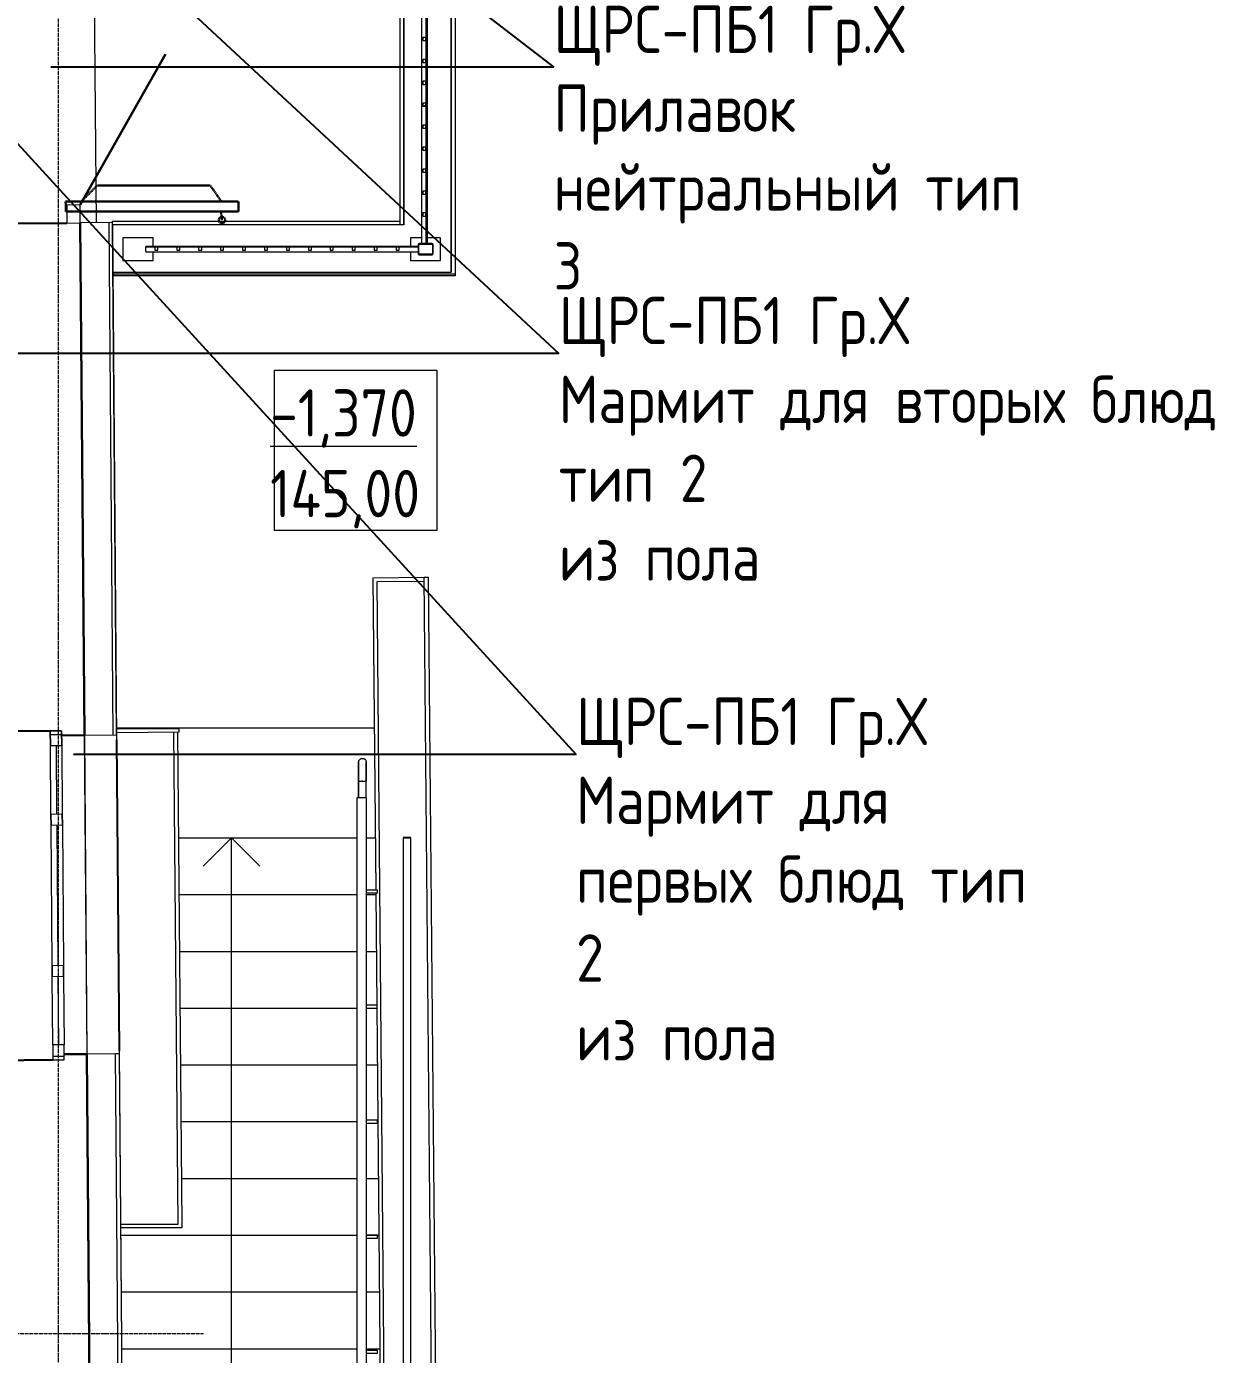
# Model space of a CAD drawing. Header units: millimetres. Extents: x -32 to 417638015, y -35 to 175284279.
# Drawn here: x 416319935 to 416326257, y 175251834 to 175258853 of the extents above; entities that cross this region are included whole.
import ezdxf
from ezdxf import colors
from ezdxf.entities.mleader import LeaderData, LeaderLine
from ezdxf.math import Vec2, Vec3

# ---------------------------------------------------------------- set-up
doc = ezdxf.new("R2010")
doc.units = ezdxf.units.MM
doc.linetypes.add('ADSK_Линия сетки', pattern=[25, 20, -2.5, 0, -2.5])
doc.linetypes.add('ADSK_Штриховая_ш3 п1_5', pattern=[4.5, 3, -1.5])
for name, color, linetype, lineweight in [('_ Окна', 7, 'Continuous', 9), ('Аннотация', 7, 'Continuous', 18), ('Двери', 7, 'Continuous', 9), ('Лестницы', 7, 'Continuous', 9), ('Ограждение', 7, 'Continuous', 9), ('Окна', 7, 'Continuous', 9), ('Оси', 253, 'Continuous', 9), ('Перекрытие', 7, 'Continuous', 18), ('Стены внутренние', 7, 'Continuous', 18), ('Стены наружные', 7, 'Continuous', 18), ('Стены несущие', 7, 'Continuous', 30), ('Стены отделка', 7, 'Continuous', 30), ('Стены штриховка', 7, 'Continuous', 9), ('Стрелки вверх', 7, 'Continuous', 18), ('ШТРИХОВКА', 252, 'Continuous', 15)]:
    doc.layers.add(name, color=color, linetype=linetype, lineweight=lineweight)
doc.layers.add('_ЭМ_Надписи', color=7, linetype='Continuous')
doc.layers.add('PDF _Линии', color=7, linetype='Continuous')
doc.layers.add('Линии', color=7, linetype='Continuous', lineweight=9, true_color=0x00a600)
doc.styles.add('GOST Common_2', font='GOST_Common.ttf', dxfattribs={"width": 0.9, "height": 249.9999999999997})
doc.styles.add('ЭОМ', font='isocpeur.ttf', dxfattribs={"width": 0.85, "height": 250})
pattern_1 = [(45, (557.2005734382547, 188.9018102923583), (-106.0660171779821, 106.0660171779821), [])]

# ---------------------------------------------------------------- blocks, each defined once
blk = doc.blocks.new('1 этаж')
at = {"layer": 'Ограждение'}
h = blk.add_hatch(dxfattribs=at)
h.set_pattern_fill('FP_23', color=8, style=0, pattern_type=2)
h.set_pattern_definition(pattern_1)
h.paths.add_polyline_path([(57832.20057343835, 26340.54419942657), (57848.20057343835, 26340.54419942657), (57848.20057343835, 26356.54419942657), (57832.20057343835, 26356.54419942657)])
h.paths.add_polyline_path([(57848.20057343835, 26456.54419942655), (57848.20057343835, 26472.54419942654), (57832.20057343835, 26472.54419942654), (57832.20057343835, 26456.54419942655)])
h.paths.add_polyline_path([(57848.20057343835, 26572.54419942652), (57848.20057343835, 26588.54419942652), (57832.20057343835, 26588.54419942652), (57832.20057343835, 26572.54419942652)])
h.paths.add_polyline_path([(57848.20057343835, 26688.54419942657), (57848.20057343835, 26704.54419942656), (57832.20057343835, 26704.54419942656), (57832.20057343835, 26688.54419942657)])
h.paths.add_polyline_path([(57832.20057343835, 26804.54419942653), (57848.20057343835, 26804.54419942653), (57848.20057343835, 26820.54419942653), (57832.20057343835, 26820.54419942653)])
h.paths.add_polyline_path([(57848.20057343835, 26920.54419942658), (57848.20057343835, 26936.54419942651), (57832.20057343835, 26936.54419942651), (57832.20057343835, 26920.54419942658)])
h.paths.add_polyline_path([(57845.71601959681, 27036.54419942655), (57848.20057343835, 27036.54419942655), (57848.16512183652, 27052.54419942655), (57832.20057343835, 27052.54419942655), (57832.20057343835, 27036.54419942655)])
h.paths.add_polyline_path([(57832.20057343835, 27152.54419942653), (57848.20057343835, 27152.54419942653), (57848.20057343835, 27168.54419942653), (57832.20057343835, 27168.54419942653), (57832.20057343835, 27156.69291799916)])
h.paths.add_polyline_path([(57848.20057343835, 27268.54419942657), (57848.20057343835, 27284.54419942656), (57832.20057343835, 27284.54419942656), (57832.20057343835, 27268.54419942657)])
h.paths.add_polyline_path([(57832.20057343835, 27384.54419942654), (57848.20057343835, 27384.54419942654), (57848.20057343835, 27400.54419942654), (57832.20057343835, 27400.54419942654)])
h.paths.add_polyline_path([(57832.20057343835, 27500.54419942652), (57848.20057343835, 27500.54419942652), (57848.20057343835, 27516.54419942651), (57832.20057343835, 27516.54419942651)])
h.paths.add_polyline_path([(57832.20057343835, 27616.54419942656), (57848.20057343835, 27616.54419942656), (57848.20057343835, 27632.54419942656), (57832.20057343835, 27632.54419942656)])
h.paths.add_polyline_path([(57848.20057343835, 27732.54419942654), (57848.20057343835, 27748.54419942653), (57832.20057343835, 27748.54419942653), (57832.20057343835, 27732.54419942654)])
h = blk.add_hatch(dxfattribs=at)
h.set_pattern_fill('FP_23', color=8, style=0, pattern_type=2)
h.set_pattern_definition(pattern_1)
h.paths.add_polyline_path([(57706.8147769084, 26160.4806457886), (57706.8147769084, 26176.48064578866), (57690.81477690837, 26176.48064578866), (57690.81477690837, 26160.4806457886)])
h.paths.add_polyline_path([(56546.81477690838, 26160.4806457886), (56546.81477690838, 26176.48064578866), (56530.81477690839, 26176.48064578866), (56530.81477690839, 26160.4806457886)])
h.paths.add_polyline_path([(56414.81477690837, 26160.4806457886), (56430.81477690837, 26160.4806457886), (56430.81477690837, 26176.48064578866), (56414.81477690837, 26176.48064578866)])
h.paths.add_polyline_path([(57574.81477690837, 26160.4806457886), (57590.8147769084, 26160.4806457886), (57590.8147769084, 26176.48064578866), (57574.81477690837, 26176.48064578866)])
h.paths.add_polyline_path([(56878.81477690837, 26160.4806457886), (56894.81477690837, 26160.4806457886), (56894.81477690837, 26176.48064578866), (56878.81477690837, 26176.48064578866)])
h.paths.add_polyline_path([(56762.81477690837, 26160.4806457886), (56778.81477690842, 26160.4806457886), (56778.81477690842, 26176.48064578866), (56762.81477690837, 26176.48064578866)])
h.paths.add_polyline_path([(57474.81477690838, 26160.4806457886), (57474.81477690838, 26176.48064578866), (57458.81477690838, 26176.48064578866), (57458.81477690838, 26160.4806457886)])
h.paths.add_polyline_path([(56646.81477690836, 26160.4806457886), (56662.81477690839, 26160.4806457886), (56662.81477690839, 26176.48064578866), (56646.81477690836, 26176.48064578866)])
h.paths.add_polyline_path([(57242.81477690836, 26160.4806457886), (57242.81477690836, 26176.48064578866), (57226.81477690837, 26176.48064578866), (57226.81477690837, 26160.4806457886)])
h.paths.add_polyline_path([(57110.81477690841, 26160.4806457886), (57126.81477690839, 26160.4806457886), (57126.81477690839, 26176.48064578866), (57110.81477690841, 26176.48064578866)])
h.paths.add_polyline_path([(57358.81477690837, 26160.4806457886), (57358.81477690837, 26176.48064578866), (57342.81477690837, 26176.48064578866), (57342.81477690837, 26160.4806457886)])
h.paths.add_polyline_path([(56994.81477690838, 26160.4806457886), (57010.81477690838, 26160.4806457886), (57010.81477690838, 26176.48064578866), (56994.81477690838, 26176.48064578866)])
at = {"layer": '_ Окна', "color": 8, "lineweight": 18}
for p, q in [((55862.45219133683, 23619.70729236089), (55922.45022909874, 23620.1925394332)), ((55863.09918743325, 23539.70990867835), (55862.45219133683, 23619.70729236089)), ((55922.45022909874, 23620.1925394332), (55923.09722519515, 23540.19515575067)), ((55923.09722519515, 23540.19515575067), (55863.09918743325, 23539.70990867835)), ((55866.01066986713, 23179.72168210693), (55926.00870762904, 23180.20692917924)), ((55866.49591693944, 23119.72364434503), (55866.01066986713, 23179.72168210693)), ((55926.00870762904, 23180.20692917924), (55926.49395470135, 23120.20889141734)), ((55926.49395470135, 23120.20889141734), (55866.49591693944, 23119.72364434503)), ((55872.48063083131, 22379.74784528155), (55932.47866859321, 22380.23309235386)), ((55872.96587790362, 22319.74980751965), (55872.48063083131, 22379.74784528155)), ((55932.96391566552, 22320.23505459196), (55872.96587790362, 22319.74980751965)), ((55932.47866859321, 22380.23309235386), (55932.96391566552, 22320.23505459196)), ((55935.8753980994, 21960.24682802054), (55875.8773603375, 21959.76158094822)), ((55875.8773603375, 21959.76158094822), (55876.52435643392, 21879.76419726569)), ((55936.52239419582, 21880.249444338), (55935.8753980994, 21960.24682802054)), ((55876.52435643392, 21879.76419726569), (55936.52239419582, 21880.249444338))]:
    blk.add_line(p, q, dxfattribs=at)
at = {"layer": '_ Окна', "color": 8}
for p, q in [((55862.61394036093, 23599.70794644026), (55922.61197812284, 23600.19319351257)), ((55893.09820631419, 23539.95253221451), (55896.00968874806, 23179.96430564309)), ((55896.49493582037, 23119.96626788118), (55902.47964971224, 22379.9904688177)), ((55902.96489678455, 22319.9924310558), (55905.87637921843, 21960.00420448438)), ((55876.36260740981, 21899.76354318632), (55936.36064517171, 21900.24879025863))]:
    blk.add_line(p, q, dxfattribs=at)
at = {"layer": 'PDF _Линии', "color": 8}
blk.add_line((57768.29963685264, 23053.9018102922), (57728.29963685264, 23053.9018102922), dxfattribs=at)
at = {"layer": 'Аннотация', "color": 8, "lineweight": 9, "flags": 128}
blk.add_lwpolyline([(57047.56375186771, 25524.98148425108), (57905.26375186772, 25524.98148425108), (57905.26375186772, 24677.98148425108), (57047.56375186771, 24677.98148425108)], close=True, dxfattribs=at)
at = {"layer": 'Двери', "color": 8, "lineweight": 30}
blk.add_line((56019.97917665212, 26399.09549154206), (56471.05561113767, 27195.1828298736), dxfattribs=at)
at = {"layer": 'Двери', "color": 8}
for p, q in [((56019.97917665212, 26399.09549154206), (55949.9814659299, 26398.5293699577)), ((55949.9814659299, 26398.5293699577), (55950.7497737944, 26303.53247683468)), ((56020.74748451661, 26304.09859841905), (56019.97917665212, 26399.09549154206)), ((55950.7497737944, 26303.53247683468), (56020.74748451661, 26304.09859841905))]:
    blk.add_line(p, q, dxfattribs=at)
at = {"layer": 'Лестницы', "color": 8}
for p, q in [((56540.11736115944, 23053.9018102922), (57483.39767419526, 23053.9018102922)), ((57533.39767419526, 23053.9018102922), (57581.96357548822, 23053.9018102922)), ((56542.75394323439, 22753.90181029221), (57483.39767419526, 22753.90181029221)), ((56542.75394323439, 22753.90181029221), (57483.39767419526, 22753.90181029221)), ((57533.39767419526, 22753.90181029221), (57584.68211579413, 22753.90181029221)), ((57533.39767419526, 22753.90181029221), (57584.68211579413, 22753.90181029221)), ((56545.39052530931, 22453.90181029221), (57483.39767419526, 22453.90181029221)), ((56545.39052530931, 22453.90181029221), (57483.39767419526, 22453.90181029221)), ((57533.39767419526, 22453.90181029221), (57587.40065610004, 22453.90181029221)), ((57533.39767419526, 22453.90181029221), (57587.40065610004, 22453.90181029221)), ((56548.02710738429, 22153.9018102922), (57483.39767419526, 22153.9018102922)), ((56548.02710738429, 22153.9018102922), (57483.39767419526, 22153.9018102922)), ((57533.39767419526, 22153.9018102922), (57590.11919640595, 22153.9018102922)), ((57533.39767419526, 22153.9018102922), (57590.11919640595, 22153.9018102922)), ((56550.66368945924, 21853.90181029221), (57483.39767419526, 21853.90181029221)), ((56550.66368945924, 21853.90181029221), (57483.39767419526, 21853.90181029221)), ((57533.39767419526, 21853.90181029221), (57592.83773671184, 21853.90181029221)), ((57533.39767419526, 21853.90181029221), (57592.83773671184, 21853.90181029221)), ((56553.30027153419, 21553.90181029221), (57483.39767419526, 21553.90181029221)), ((56553.30027153419, 21553.90181029221), (57483.39767419526, 21553.90181029221)), ((57592.59767419528, 21553.90181029221), (57595.55627701775, 21553.90181029221)), ((57592.59767419528, 21553.90181029221), (57595.55627701775, 21553.90181029221)), ((56555.93685360911, 21253.90181029221), (57483.39767419526, 21253.90181029221)), ((56555.93685360911, 21253.90181029221), (57483.39767419526, 21253.90181029221)), ((57533.39767419526, 21253.90181029221), (57598.27481732366, 21253.90181029221)), ((57533.39767419526, 21253.90181029221), (57598.27481732366, 21253.90181029221)), ((56235.44620157476, 20953.9018102922), (57483.39767419526, 20953.9018102922)), ((56235.44620157476, 20953.9018102922), (57483.39767419526, 20953.9018102922)), ((57533.39767419526, 20953.9018102922), (57600.99335762957, 20953.9018102922)), ((57533.39767419526, 20953.9018102922), (57600.99335762957, 20953.9018102922)), ((56237.86659782211, 20653.9018102922), (57483.39767419526, 20653.9018102922)), ((56237.86659782211, 20653.9018102922), (57483.39767419526, 20653.9018102922)), ((57533.39767419526, 20653.9018102922), (57603.71189793549, 20653.9018102922)), ((57533.39767419526, 20653.9018102922), (57603.71189793549, 20653.9018102922)), ((56240.28699406947, 20353.90181029221), (57483.39767419526, 20353.90181029221)), ((56240.28699406947, 20353.90181029221), (57483.39767419526, 20353.90181029221)), ((57533.39767419526, 20353.90181029221), (57606.4304382414, 20353.90181029221)), ((57533.39767419526, 20353.90181029221), (57606.4304382414, 20353.90181029221))]:
    blk.add_line(p, q, dxfattribs=at)
at = {"layer": 'Линии', "color": 8}
for p, q in [((58002.20057343828, 30533.90181029219), (58002.20057343825, 26033.90181029219)), ((58002.20057343825, 26033.90181029219), (56202.20057343825, 26033.90181029219)), ((57728.29963685264, 23053.9018102922), (57728.29963685264, 18041.50205396539)), ((57768.29963685264, 17981.50205396539), (57768.29963685264, 23053.9018102922))]:
    blk.add_line(p, q, dxfattribs=at)
at = {"layer": 'Линии', "color": 8, "linetype": 'ADSK_Штриховая_ш3 п1_5', "lineweight": 30}
for p, q in [((56110.46723229464, 26501.65751424052), (56025.46723229464, 26416.65751424053)), ((56708.36479597574, 26501.65751424052), (56110.46723229464, 26501.65751424052)), ((56767.88243672356, 26416.65751424053), (56708.36479597574, 26501.65751424052)), ((55944.44457147102, 26363.65751424053), (55943.71874410688, 26416.65751424053)), ((55943.71874410688, 26416.65751424053), (56856.80435624745, 26416.65751424053)), ((56856.80435624745, 26416.65751424053), (56857.53018361158, 26363.65751424053)), ((56857.53018361158, 26363.65751424053), (55944.44457147102, 26363.65751424053)), ((56765.09843517077, 26363.65751424053), (56770.24658935171, 26318.9529673965))]:
    blk.add_line(p, q, dxfattribs=at)
at = {"layer": 'Линии', "color": 8, "lineweight": 18}
for p, q in [((57533.39767419526, 23265.0603983287), (57483.39767419526, 23265.0603983287)), ((57483.39767419526, 23265.0603983287), (57483.39767419526, 19913.90181029221)), ((57533.39767419526, 19913.90181029221), (57533.39767419526, 23265.0603983287))]:
    blk.add_line(p, q, dxfattribs=at)
at = {"layer": 'Линии', "color": 8, "linetype": 'ADSK_Штриховая_ш3 п1_5', "lineweight": 30}
blk.add_circle((56770.24658935171, 26318.95296739651), 16.99999999999707, dxfattribs=at)
at = {"layer": 'Ограждение', "color": 8}
for p, q in [((57824.35001824823, 27775.44598627386), (57824.35001824823, 26195.44598627388)), ((57850.21911616822, 26195.44598627384), (57850.21911616823, 27775.44598627383)), ((57854.35001824818, 27775.44598627383), (57854.35001824817, 26195.44598627384)), ((56406.20708702885, 26225.44598627383), (56246.81477690836, 26225.44598627383)), ((56246.81477690836, 26225.44598627383), (56246.81477690836, 26105.44598627384)), ((56366.81477690836, 26180.61154786859), (56366.81477690836, 26176.48064578863)), ((56366.81477690836, 26180.61154786859), (57806.81477690837, 26180.61154786859)), ((56406.20708702885, 26180.45925933443), (56406.20708702885, 26225.44598627383)), ((57824.52038911673, 26225.44598627383), (57766.81477690837, 26225.44598627383)), ((57766.81477690837, 26225.44598627383), (57766.81477690837, 26180.44796127863)), ((57926.20708702885, 26225.44598627383), (57854.19000699234, 26225.44598627383)), ((57926.20708702885, 26105.44598627383), (57926.20708702885, 26225.44598627383)), ((56366.81477690836, 26155.61154786859), (56366.81477690836, 26176.48064578863)), ((56414.81477690832, 26176.48064578863), (56366.81477690836, 26176.48064578863)), ((56366.81477690836, 26155.61154786859), (56366.81477690836, 26150.61154786859)), ((56366.81477690842, 26150.61154786862), (57806.8147769084, 26150.61154786862)), ((56406.20708702885, 26105.44598627384), (56406.20708702885, 26150.79558300251)), ((56530.81477690833, 26176.48064578863), (56430.81477690833, 26176.48064578863)), ((56646.81477690831, 26176.48064578863), (56546.81477690833, 26176.48064578863)), ((56762.81477690832, 26176.48064578863), (56662.81477690834, 26176.48064578863)), ((56878.81477690832, 26176.48064578863), (56778.81477690835, 26176.48064578863)), ((56994.81477690833, 26176.48064578863), (56894.81477690833, 26176.48064578863)), ((57110.81477690834, 26176.48064578863), (57010.81477690833, 26176.48064578863)), ((57226.81477690832, 26176.48064578863), (57126.81477690834, 26176.48064578863)), ((57342.81477690832, 26176.48064578863), (57242.81477690832, 26176.48064578863)), ((57458.81477690833, 26176.48064578863), (57358.81477690832, 26176.48064578863)), ((57574.81477690832, 26176.48064578863), (57474.81477690832, 26176.48064578863)), ((57690.81477690831, 26176.48064578863), (57590.81477690834, 26176.48064578863)), ((57806.81477690837, 26176.48064578863), (57706.81477690834, 26176.48064578863)), ((57766.81477690837, 26150.78191873714), (57766.81477690837, 26105.44598627383)), ((56246.81477690836, 26105.44598627384), (56406.20708702885, 26105.44598627384)), ((57766.81477690837, 26105.44598627383), (57926.20708702885, 26105.44598627383)), ((57492.59767419534, 23353.90181029223), (57492.59767419534, 23265.06039832873)), ((57492.59767419528, 23353.9018102922), (57532.59767419529, 23353.9018102922)), ((57492.59767419528, 23265.0603983287), (57492.59767419528, 23353.9018102922)), ((57514.93417209938, 23353.9018102922), (57510.26117629119, 23353.9018102922)), ((57510.26117629113, 23353.9018102922), (57512.59767419528, 23353.9018102922)), ((57512.59767419528, 23353.9018102922), (57514.93417209942, 23353.9018102922)), ((57532.59767419535, 23265.06039832873), (57532.59767419535, 23353.90181029223)), ((57532.59767419529, 23265.0603983287), (57532.59767419529, 23353.9018102922)), ((57592.59767419533, 22777.68998856195), (57533.39767419532, 22777.68998856195)), ((57533.39767419532, 22762.68998856195), (57592.59767419533, 22762.68998856195)), ((57592.59767419528, 22770.18998856193), (57592.59767419528, 22777.68998856193)), ((57592.59767419528, 22762.68998856193), (57592.59767419528, 22770.18998856193)), ((57589.97743278313, 22169.54589942708), (57533.39767419533, 22169.54589942708)), ((57533.39767419533, 22154.54589942708), (57590.11335979842, 22154.54589942708)), ((57592.59767419533, 21561.40181029222), (57533.39767419532, 21561.40181029222)), ((57592.59767419528, 21553.9018102922), (57592.59767419528, 21561.4018102922)), ((57592.59767419528, 21546.4018102922), (57592.59767419528, 21553.9018102922)), ((57533.39767419532, 21546.40181029222), (57592.59767419533, 21546.40181029222)), ((57592.59767419533, 20953.25772115736), (57533.39767419532, 20953.25772115736)), ((57533.39767419532, 20938.25772115736), (57592.59767419533, 20938.25772115736)), ((57592.59767419528, 20945.75772115734), (57592.59767419528, 20953.25772115734)), ((57592.59767419528, 20938.25772115734), (57592.59767419528, 20945.75772115734)), ((57592.59767419533, 20345.1136320225), (57533.39767419532, 20345.1136320225)), ((57533.39767419532, 20330.1136320225), (57592.59767419533, 20330.1136320225)), ((57592.59767419528, 20337.61363202248), (57592.59767419528, 20345.11363202248)), ((57592.59767419528, 20330.11363202248), (57592.59767419528, 20337.61363202248))]:
    blk.add_line(p, q, dxfattribs=at)
at = {"layer": 'Ограждение', "color": 8, "lineweight": 18}
for p, q in [((57848.20057343828, 27284.54419942654), (57832.20057343828, 27284.54419942654)), ((57832.20057343828, 27284.54419942654), (57832.20057343828, 27268.54419942654)), ((57832.20057343828, 27268.54419942654), (57848.20057343828, 27268.54419942654)), ((57848.20057343828, 27268.54419942654), (57848.20057343828, 27284.54419942654)), ((57848.20057343828, 27168.54419942649), (57832.20057343828, 27168.54419942649)), ((57832.20057343828, 27168.54419942649), (57832.20057343828, 27152.5441994265)), ((57848.20057343828, 27152.5441994265), (57848.20057343828, 27168.54419942649)), ((57832.20057343828, 27152.5441994265), (57848.20057343828, 27152.5441994265)), ((57848.20057343828, 27052.54419942652), (57832.20057343828, 27052.54419942652)), ((57832.20057343828, 27052.54419942652), (57832.20057343828, 27036.54419942653)), ((57832.20057343828, 27036.54419942653), (57848.20057343828, 27036.54419942653)), ((57848.20057343828, 27036.54419942653), (57848.20057343828, 27052.54419942652)), ((57848.20057343828, 26936.54419942648), (57832.20057343828, 26936.54419942648)), ((57832.20057343828, 26936.54419942648), (57832.20057343828, 26920.54419942655)), ((57832.20057343828, 26920.54419942655), (57848.20057343828, 26920.54419942655)), ((57848.20057343828, 26920.54419942655), (57848.20057343828, 26936.54419942648)), ((57848.20057343828, 26820.54419942651), (57832.20057343828, 26820.54419942651)), ((57832.20057343828, 26820.54419942651), (57832.20057343828, 26804.54419942651)), ((57848.20057343828, 26804.54419942651), (57848.20057343828, 26820.54419942651)), ((57832.20057343828, 26804.54419942651), (57848.20057343828, 26804.54419942651)), ((57848.20057343828, 26704.54419942653), (57832.20057343828, 26704.54419942653)), ((57832.20057343828, 26704.54419942653), (57832.20057343828, 26688.54419942653)), ((57832.20057343828, 26688.54419942653), (57848.20057343828, 26688.54419942653)), ((57848.20057343828, 26688.54419942653), (57848.20057343828, 26704.54419942653)), ((57848.20057343828, 26588.54419942649), (57832.20057343828, 26588.54419942649)), ((57832.20057343828, 26588.54419942649), (57832.20057343828, 26572.54419942649)), ((57832.20057343828, 26572.54419942649), (57848.20057343828, 26572.54419942649)), ((57848.20057343828, 26572.54419942649), (57848.20057343828, 26588.54419942649)), ((57848.20057343828, 26472.54419942652), (57832.20057343828, 26472.54419942652)), ((57832.20057343828, 26472.54419942652), (57832.20057343828, 26456.54419942652)), ((57848.20057343828, 26456.54419942652), (57848.20057343828, 26472.54419942652)), ((57832.20057343828, 26456.54419942652), (57848.20057343828, 26456.54419942652)), ((57848.20057343828, 26356.54419942654), (57832.20057343828, 26356.54419942654)), ((57832.20057343828, 26356.54419942654), (57832.20057343828, 26340.54419942655)), ((57832.20057343828, 26340.54419942655), (57848.20057343828, 26340.54419942655)), ((57848.20057343828, 26340.54419942655), (57848.20057343828, 26356.54419942654)), ((57806.81477690835, 26189.78913202436), (57806.81477690835, 26141.10284052335)), ((57810.81477690835, 26141.10284052335), (57810.81477690835, 26189.78913202436)), ((57881.15792265888, 26195.44598627385), (57812.47163115784, 26195.44598627385)), ((57812.47163115784, 26191.44598627385), (57881.15792265888, 26191.44598627385)), ((57882.81477690837, 26189.78913202436), (57882.81477690837, 26141.10284052335)), ((57886.81477690837, 26141.10284052335), (57886.81477690837, 26189.78913202436)), ((56430.81477690832, 26176.48064578858), (56414.81477690832, 26176.48064578858)), ((56414.81477690832, 26176.48064578858), (56414.81477690832, 26160.48064578858)), ((56414.81477690832, 26160.48064578858), (56430.81477690832, 26160.48064578858)), ((56430.81477690832, 26160.48064578858), (56430.81477690832, 26176.48064578858)), ((56546.81477690833, 26176.48064578858), (56530.81477690833, 26176.48064578858)), ((56530.81477690833, 26176.48064578858), (56530.81477690833, 26160.48064578858)), ((56530.81477690833, 26160.48064578858), (56546.81477690833, 26160.48064578858)), ((56546.81477690833, 26160.48064578858), (56546.81477690833, 26176.48064578858)), ((56662.81477690834, 26176.48064578858), (56646.81477690831, 26176.48064578858)), ((56646.81477690831, 26176.48064578858), (56646.81477690831, 26160.48064578858)), ((56646.81477690831, 26160.48064578858), (56662.81477690834, 26160.48064578858)), ((56662.81477690834, 26160.48064578858), (56662.81477690834, 26176.48064578858)), ((56778.81477690834, 26176.48064578858), (56762.81477690832, 26176.48064578858)), ((56762.81477690832, 26176.48064578858), (56762.81477690832, 26160.48064578858)), ((56762.81477690832, 26160.48064578858), (56778.81477690834, 26160.48064578858)), ((56778.81477690834, 26160.48064578858), (56778.81477690834, 26176.48064578858)), ((56894.81477690832, 26176.48064578858), (56878.81477690832, 26176.48064578858)), ((56878.81477690832, 26176.48064578858), (56878.81477690832, 26160.48064578858)), ((56878.81477690832, 26160.48064578858), (56894.81477690832, 26160.48064578858)), ((56894.81477690832, 26160.48064578858), (56894.81477690832, 26176.48064578858)), ((57010.81477690833, 26176.48064578858), (56994.81477690833, 26176.48064578858)), ((56994.81477690833, 26176.48064578858), (56994.81477690833, 26160.48064578858)), ((56994.81477690833, 26160.48064578858), (57010.81477690833, 26160.48064578858)), ((57010.81477690833, 26160.48064578858), (57010.81477690833, 26176.48064578858)), ((57126.81477690834, 26176.48064578858), (57110.81477690834, 26176.48064578858)), ((57110.81477690834, 26176.48064578858), (57110.81477690834, 26160.48064578858)), ((57110.81477690834, 26160.48064578858), (57126.81477690834, 26160.48064578858)), ((57126.81477690834, 26160.48064578858), (57126.81477690834, 26176.48064578858)), ((57242.81477690831, 26176.48064578858), (57226.81477690832, 26176.48064578858)), ((57226.81477690832, 26176.48064578858), (57226.81477690832, 26160.48064578858)), ((57226.81477690832, 26160.48064578858), (57242.81477690831, 26160.48064578858)), ((57242.81477690831, 26160.48064578858), (57242.81477690831, 26176.48064578858)), ((57358.81477690832, 26176.48064578858), (57342.81477690832, 26176.48064578858)), ((57342.81477690832, 26176.48064578858), (57342.81477690832, 26160.48064578858)), ((57342.81477690832, 26160.48064578858), (57358.81477690832, 26160.48064578858)), ((57358.81477690832, 26160.48064578858), (57358.81477690832, 26176.48064578858)), ((57474.81477690832, 26176.48064578858), (57458.81477690833, 26176.48064578858)), ((57458.81477690833, 26176.48064578858), (57458.81477690833, 26160.48064578858)), ((57458.81477690833, 26160.48064578858), (57474.81477690832, 26160.48064578858)), ((57474.81477690832, 26160.48064578858), (57474.81477690832, 26176.48064578858)), ((57590.81477690834, 26176.48064578858), (57574.8147769083, 26176.48064578858)), ((57574.8147769083, 26176.48064578858), (57574.8147769083, 26160.48064578858)), ((57574.8147769083, 26160.48064578858), (57590.81477690834, 26160.48064578858)), ((57590.81477690834, 26160.48064578858), (57590.81477690834, 26176.48064578858)), ((57706.81477690834, 26176.48064578858), (57690.81477690831, 26176.48064578858)), ((57690.81477690831, 26176.48064578858), (57690.81477690831, 26160.48064578858)), ((57690.81477690831, 26160.48064578858), (57706.81477690834, 26160.48064578858)), ((57706.81477690834, 26160.48064578858), (57706.81477690834, 26176.48064578858)), ((57881.15792265888, 26139.44598627386), (57812.47163115784, 26139.44598627386)), ((57812.47163115784, 26135.44598627386), (57881.15792265888, 26135.44598627386))]:
    blk.add_line(p, q, dxfattribs=at)
at = {"layer": 'Ограждение', "color": 8, "flags": 128}
for points in [[(57492.59767419533, 23453.90181029223), (57492.61367206211, 23454.70159697596), (57492.66164006927, 23455.50010417161), (57492.74150147825, 23456.296054438), (57492.85312852781, 23457.08817442451), (57492.99634263851, 23457.87519690812), (57493.1709146983, 23458.65586282077), (57493.37656542912, 23459.42892326351), (57493.61296583369, 23460.19314150455), (57493.87973772177, 23460.94729495773), (57494.17645431527, 23461.6901771384), (57494.50264093094, 23462.42059959354), (57494.85777573975, 23463.13739380306), (57495.24129060179, 23463.8394130491), (57495.65257197506, 23464.52553425064), (57496.09096189714, 23465.19465976013), (57496.55575903765, 23465.84571911947), (57497.04621982032, 23466.4776707726), (57497.56155961251, 23467.08950373165), (57498.10095398052, 23467.68023919443), (57498.66354000839, 23468.24893211021), (57499.24841767851, 23468.79467269164), (57499.85465131137, 23469.3165878702), (57500.48127106246, 23469.81384269295), (57501.12727447389, 23470.28564165824), (57501.79162807797, 23470.73122998838), (57502.47326905067, 23471.14989483709), (57503.17110691186, 23471.54096642992), (57503.8840252698, 23471.90381913576), (57504.61088360721, 23472.23787246766), (57505.35051910581, 23472.54259201157), (57506.10174850655, 23472.81749028122), (57506.86337000269, 23473.06212749801), (57507.63416516228, 23473.27611229459), (57508.41290087751, 23473.45910234093), (57509.19833133733, 23473.61080489199), (57509.98920002057, 23473.73097725606), (57510.78424170605, 23473.81942718298), (57511.58218449666, 23473.87601317174), (57512.38175185417, 23473.90064469682), (57512.59767419533, 23473.90181029223)], [(57492.59767419533, 23353.90181029223), (57492.59767419533, 23357.90074371088), (57492.59767419533, 23361.89327968914), (57492.59767419533, 23365.87303102112), (57492.59767419533, 23369.83363095365), (57492.59767419533, 23373.76874337173), (57492.59767419533, 23377.67207293494), (57492.59767419533, 23381.53737514863), (57492.59767419533, 23385.35846635383), (57492.59767419533, 23389.12923361974), (57492.59767419533, 23392.84364452309), (57492.59767419533, 23396.49575679883), (57492.59767419533, 23400.07972784638), (57492.59767419533, 23403.5898240766), (57492.59767419533, 23407.02043008432), (57492.59767419533, 23410.36605763173), (57492.59767419533, 23413.62135442847), (57492.59767419533, 23416.78111269407), (57492.59767419533, 23419.84027748937), (57492.59767419533, 23422.79395480328), (57492.59767419533, 23425.63741938218), (57492.59767419533, 23428.36612228931), (57492.59767419533, 23430.97569818212), (57492.59767419533, 23433.46197229586), (57492.59767419533, 23435.82096712233), (57492.59767419533, 23438.04890877302), (57492.59767419533, 23440.14223301656), (57492.59767419533, 23442.09759098072), (57492.59767419533, 23443.91185450988), (57492.59767419533, 23445.5821211694), (57492.59767419533, 23447.10571888895), (57492.59767419533, 23448.48021023718), (57492.59767419533, 23449.70339632115), (57492.59767419533, 23450.77332030405), (57492.59767419533, 23451.68827053576), (57492.59767419533, 23452.44678329107), (57492.59767419533, 23453.04764511139), (57492.59767419533, 23453.48989474599), (57492.59767419533, 23453.77282468978), (57492.59767419533, 23453.89598231523), (57492.59767419533, 23453.90181029223)], [(57492.59767419533, 23453.90181029223), (57492.59767419533, 23453.82182095832), (57492.59767419533, 23453.58198092248), (57492.59767419533, 23453.18267387761), (57492.59767419533, 23452.62453862979), (57492.59767419533, 23451.90846807635), (57492.59767419533, 23451.03560777743), (57492.59767419533, 23450.0073541233), (57492.59767419533, 23448.82535210047), (57492.59767419533, 23447.49149266002), (57492.59767419533, 23446.00790969251), (57492.59767419533, 23444.37697661422), (57492.59767419533, 23442.60130257015), (57492.59767419533, 23440.68372825999), (57492.59767419533, 23438.62732139357), (57492.59767419533, 23436.43537178319), (57492.59767419533, 23434.11138608065), (57492.59767419533, 23431.65908216732), (57492.59767419533, 23429.08238320632), (57492.59767419533, 23426.38541136631), (57492.59767419533, 23423.57248122694), (57492.59767419533, 23420.64809287636), (57492.59767419533, 23417.61692471209), (57492.59767419533, 23414.48382595657), (57492.59767419533, 23411.25380889947), (57492.59767419533, 23407.93204087904), (57492.59767419533, 23404.5238360155), (57492.59767419533, 23401.0346467096), (57492.59767419533, 23397.4700549199), (57492.59767419533, 23393.83576323286), (57492.59767419533, 23390.13758573989), (57492.59767419533, 23386.3814387361), (57492.59767419533, 23382.57333125542), (57492.59767419533, 23378.71935545746), (57492.59767419533, 23374.82567688137), (57492.59767419533, 23370.89852458225), (57492.59767419533, 23366.94418116604), (57492.59767419533, 23362.96897273866), (57492.59767419533, 23358.97925878558), (57492.59767419533, 23354.98142199805), (57492.59767419533, 23353.90181029223)], [(57512.59767419533, 23473.90181029223), (57513.39746087906, 23473.88581242544), (57514.19596807471, 23473.83784441827), (57514.99191834111, 23473.7579830093), (57515.78403832762, 23473.64635595974), (57516.57106081124, 23473.50314184905), (57517.35172672388, 23473.32856978926), (57518.12478716661, 23473.12291905844), (57518.88900540765, 23472.88651865388), (57519.64315886083, 23472.61974676578), (57520.38604104151, 23472.32303017229), (57521.11646349666, 23471.99684355663), (57521.83325770616, 23471.64170874781), (57522.53527695221, 23471.25819388578), (57523.22139815375, 23470.84691251249), (57523.89052366323, 23470.40852259042), (57524.54158302258, 23469.94372544991), (57525.17353467571, 23469.45326466725), (57525.78536763477, 23468.93792487504), (57526.37610309754, 23468.39853050704), (57526.94479601333, 23467.83594447917), (57527.49053659476, 23467.25106680905), (57528.01245177331, 23466.6448331762), (57528.50970659607, 23466.01821342509), (57528.98150556135, 23465.37221001367), (57529.42709389149, 23464.70785640959), (57529.8457587402, 23464.02621543688), (57530.23683033304, 23463.3283775757), (57530.59968303886, 23462.61545921776), (57530.93373637077, 23461.88860088035), (57531.23845591467, 23461.14896538176), (57531.51335418432, 23460.397735981), (57531.75799140112, 23459.63611448486), (57531.9719761977, 23458.86531932527), (57532.15496624404, 23458.08658361005), (57532.3066687951, 23457.30115315023), (57532.42684115918, 23456.51028446699), (57532.51529108609, 23455.71524278151), (57532.57187707485, 23454.9172999909), (57532.59650859993, 23454.11773263339), (57532.59767419533, 23453.90181029223)], [(57532.59767419533, 23353.90181029223), (57532.59767419533, 23357.90074371088), (57532.59767419533, 23361.89327968914), (57532.59767419533, 23365.87303102112), (57532.59767419533, 23369.83363095365), (57532.59767419533, 23373.76874337173), (57532.59767419533, 23377.67207293494), (57532.59767419533, 23381.53737514863), (57532.59767419533, 23385.35846635383), (57532.59767419533, 23389.12923361974), (57532.59767419533, 23392.84364452309), (57532.59767419533, 23396.49575679883), (57532.59767419533, 23400.07972784638), (57532.59767419533, 23403.5898240766), (57532.59767419533, 23407.02043008432), (57532.59767419533, 23410.36605763173), (57532.59767419533, 23413.62135442847), (57532.59767419533, 23416.78111269407), (57532.59767419533, 23419.84027748937), (57532.59767419533, 23422.79395480328), (57532.59767419533, 23425.63741938218), (57532.59767419533, 23428.36612228931), (57532.59767419533, 23430.97569818212), (57532.59767419533, 23433.46197229586), (57532.59767419533, 23435.82096712233), (57532.59767419533, 23438.04890877302), (57532.59767419533, 23440.14223301656), (57532.59767419533, 23442.09759098072), (57532.59767419533, 23443.91185450988), (57532.59767419533, 23445.5821211694), (57532.59767419533, 23447.10571888895), (57532.59767419533, 23448.48021023718), (57532.59767419533, 23449.70339632115), (57532.59767419533, 23450.77332030405), (57532.59767419533, 23451.68827053576), (57532.59767419533, 23452.44678329107), (57532.59767419533, 23453.04764511139), (57532.59767419533, 23453.48989474599), (57532.59767419533, 23453.77282468978), (57532.59767419533, 23453.89598231523), (57532.59767419533, 23453.90181029223)], [(57532.59767419533, 23453.90181029223), (57532.59767419533, 23453.82182095832), (57532.59767419533, 23453.58198092248), (57532.59767419533, 23453.18267387761), (57532.59767419533, 23452.62453862979), (57532.59767419533, 23451.90846807635), (57532.59767419533, 23451.03560777743), (57532.59767419533, 23450.0073541233), (57532.59767419533, 23448.82535210047), (57532.59767419533, 23447.49149266002), (57532.59767419533, 23446.00790969251), (57532.59767419533, 23444.37697661422), (57532.59767419533, 23442.60130257015), (57532.59767419533, 23440.68372825999), (57532.59767419533, 23438.62732139357), (57532.59767419533, 23436.43537178319), (57532.59767419533, 23434.11138608065), (57532.59767419533, 23431.65908216732), (57532.59767419533, 23429.08238320632), (57532.59767419533, 23426.38541136631), (57532.59767419533, 23423.57248122694), (57532.59767419533, 23420.64809287636), (57532.59767419533, 23417.61692471209), (57532.59767419533, 23414.48382595657), (57532.59767419533, 23411.25380889947), (57532.59767419533, 23407.93204087904), (57532.59767419533, 23404.5238360155), (57532.59767419533, 23401.0346467096), (57532.59767419533, 23397.4700549199), (57532.59767419533, 23393.83576323286), (57532.59767419533, 23390.13758573989), (57532.59767419533, 23386.3814387361), (57532.59767419533, 23382.57333125542), (57532.59767419533, 23378.71935545746), (57532.59767419533, 23374.82567688137), (57532.59767419533, 23370.89852458225), (57532.59767419533, 23366.94418116604), (57532.59767419533, 23362.96897273866), (57532.59767419533, 23358.97925878558), (57532.59767419533, 23354.98142199805), (57532.59767419533, 23353.90181029223)]]:
    blk.add_lwpolyline(points, dxfattribs=at)
at = {"layer": 'Ограждение', "color": 8, "lineweight": 18}
for centre, radius, start, end in [((57812.47163115785, 26189.78913202434), 5.656854249486059, 90, 180), ((57812.47163115785, 26189.78913202434), 1.656854249493335, 90, 180), ((57881.15792265887, 26189.78913202434), 5.656854249486059, 0, 90), ((57881.15792265887, 26189.78913202434), 1.656854249493335, 0, 90), ((57812.47163115785, 26141.10284052333), 5.656854249486059, 180, 270), ((57812.47163115785, 26141.10284052333), 1.656854249493335, 180, 270), ((57881.15792265887, 26141.10284052333), 5.656854249486059, 270, 0), ((57881.15792265887, 26141.10284052333), 1.656854249493335, 270, 0)]:
    blk.add_arc(centre, radius, start, end, dxfattribs=at)
at = {"layer": 'Окна', "color": 8}
for p, q in [((55922.45022909874, 23620.1925394332), (55862.45219133683, 23619.70729236089)), ((55862.45219133683, 23619.70729236089), (55863.09918743325, 23539.70990867835)), ((55923.09722519515, 23540.19515575067), (55922.45022909874, 23620.1925394332)), ((55866.01066986704, 23179.72168210693), (55863.09918743316, 23539.70990867835)), ((55923.09722519515, 23540.19515575067), (55926.00870762903, 23180.20692917925)), ((55866.01066986713, 23179.72168210693), (55866.49591693944, 23119.72364434503)), ((55926.49395470135, 23120.20889141734), (55926.00870762904, 23180.20692917924)), ((55872.48063083121, 22379.74784528155), (55866.49591693935, 23119.72364434503)), ((55926.49395470134, 23120.20889141734), (55932.4786685932, 22380.23309235386)), ((55872.48063083131, 22379.74784528155), (55872.96587790362, 22319.74980751965)), ((55875.8773603374, 21959.76158094822), (55872.96587790352, 22319.74980751965)), ((55932.96391566552, 22320.23505459196), (55932.47866859321, 22380.23309235386)), ((55932.96391566552, 22320.23505459196), (55935.87539809939, 21960.24682802054)), ((55875.8773603375, 21959.76158094822), (55876.52435643392, 21879.76419726569)), ((55936.52239419582, 21880.249444338), (55935.8753980994, 21960.24682802054)), ((55876.52435643392, 21879.76419726569), (55936.52239419582, 21880.249444338))]:
    blk.add_line(p, q, dxfattribs=at)
at = {"layer": 'Оси', "color": 8, "linetype": 'ADSK_Линия сетки'}
for p, q in [((55906.7659264767, -4162.595295516379), (55906.76592647678, 44411.90026894387)), ((-9557.527964694376, 20433.90181029196), (56672.20057343823, 20433.90181029174))]:
    blk.add_line(p, q, dxfattribs=at)
at = {"layer": 'Перекрытие', "color": 8}
for p, q in [((57576.7077308968, 23633.9018102922), (56213.80151429467, 23633.9018102922)), ((56540.11736115944, 23053.9018102922), (57483.39767419526, 23053.9018102922)), ((57533.39767419526, 23053.9018102922), (57581.96357548822, 23053.9018102922))]:
    blk.add_line(p, q, dxfattribs=at)
at = {"layer": 'Стены внутренние', "color": 8}
for p, q in [((57982.04057343828, 30513.90181029219), (57982.04057343828, 26043.90181029219)), ((57732.04057343825, 26293.90181029219), (57732.04057343825, 27512.66716950222)), ((56196.48844506295, 26043.90181029219), (56194.38014524497, 26043.90181029219)), ((57589.68292733346, 24409.20295556808), (57839.67266343586, 24411.46831281361)), ((57646.25304072924, 18166.50205396539), (57589.68292733346, 24409.20295556808)), ((56042.64849090169, 23596.16385117703), (56056.27584618249, 21911.21895736359))]:
    blk.add_line(p, q, dxfattribs=at)
at = {"layer": 'Стены наружные', "color": 8}
for p, q in [((58002.20057343828, 30533.90181029219), (58002.20057343825, 26023.90181029219)), ((57982.20057343825, 26043.90181029219), (57982.20057343828, 30513.90181029219)), ((57712.20057343825, 26293.90181029219), (57712.20057343825, 28278.3472897791)), ((56106.44802845307, 26304.79172005423), (56092.62832489263, 28004.73554878508)), ((57732.20057343825, 27511.52461384359), (57732.20057343825, 26293.90181029219)), ((56192.04020142485, 26313.90181029219), (57712.20057343825, 26313.90181029219)), ((56192.04020142485, 26294.76740852039), (56192.04020142485, 26313.90181029219)), ((57732.20057343825, 26293.90181029219), (56192.36314837218, 26293.90181029219)), ((56196.48844506295, 26043.90181029219), (57982.20057343825, 26043.90181029219)), ((56196.48844506295, 26043.90181029219), (56196.48844506295, 26023.90181029219)), ((58002.20057343825, 26023.90181029219), (56196.48844506295, 26023.90181029219)), ((57569.50251986567, 24429.02090587664), (57839.49143485623, 24431.4674917018)), ((57584.4688678564, 22777.4344322591), (57569.50251986567, 24429.02090587664)), ((57839.67266343586, 24411.46831281361), (57839.49143485623, 24431.4674917018)), ((57839.49437033382, 24431.14355194833), (57859.49354922201, 24431.32478052798)), ((57898.70999132356, 17896.50205396539), (57839.49437033382, 24431.14355194833)), ((57859.49354922201, 24431.32478052798), (57918.71081246907, 17896.50205396539)), ((56056.995224513, 21911.22477549099), (56043.36786923223, 23596.16966930445)), ((56213.83691713316, 23629.70485850432), (56541.87676537375, 23632.58787178345)), ((56542.05253072421, 23612.58864413482), (56214.00561852893, 23609.70556877337)), ((56538.05653404651, 21012.62889426115), (56515.20858322224, 23612.35272323215)), ((56535.20781087087, 23612.52848858259), (56558.05730642774, 21012.62889426115)), ((56541.87676537375, 23632.58787178345), (56542.05253072421, 23612.58864413482)), ((56226.59012895892, 21927.6316380586), (56213.31772333576, 23572.70181668813)), ((56213.56321439022, 23572.70379730686), (56226.8680721932, 21927.63388050113)), ((56214.31769079113, 23572.70988441305), (56227.59009641432, 21927.63970578351)), ((57626.07098356335, 18186.50205396539), (57584.60016327095, 22762.94554486476)), ((56234.97239219592, 21012.62889426115), (56538.05653404654, 21012.62889426115)), ((56558.05730642774, 20992.62889426115), (56235.13375194574, 20992.62889426115)), ((56558.05730642774, 21012.62889426115), (56558.05730642774, 20992.62889426115))]:
    blk.add_line(p, q, dxfattribs=at)
at = {"layer": 'Стены несущие', "color": 8}
for p, q in [((55950.74977379441, 26303.5324768347), (55510.76416354047, 26299.97399830439)), ((56042.64849090169, 23596.16385117706), (56020.74748451664, 26304.09859841907)), ((55532.46298364538, 23617.03843346319), (55862.45219133684, 23619.7072923609)), ((55922.65241537886, 23595.1933570324), (56042.64849090169, 23596.16385117706)), ((56056.27584618249, 21911.21895736356), (55936.27977065966, 21910.24846321896)), ((56074.46149656814, 19662.66682625976), (56056.27584618249, 21911.21895736356)), ((55876.52435643392, 21879.76419726569), (55547.25452707266, 21877.10115649538))]:
    blk.add_line(p, q, dxfattribs=at)
at = {"layer": 'Стены отделка', "color": 8, "lineweight": 9}
for p, q in [((56191.46130317263, 26305.47928325133), (56021.46686284716, 26304.10441654648)), ((56021.46686284716, 26304.10441654648), (56043.36786923223, 23596.16966930447)), ((56192.35614417103, 26294.76995754252), (56191.35617671566, 26294.7618898176)), ((56191.35617671566, 26294.7618898176), (56213.31772333573, 23572.7018166881)), ((56213.36230955768, 23597.54453600932), (56191.46130317263, 26305.47928325133)), ((56214.31769079115, 23572.70988441303), (56192.35614417103, 26294.76995754252)), ((56043.36786923223, 23596.16966930447), (56213.36230955768, 23597.54453600932)), ((56213.31772333573, 23572.7018166881), (56214.31769079115, 23572.70988441303)), ((56206.99031891779, 21912.43789317174), (56056.995224513, 21911.22477549096)), ((56056.995224513, 21911.22477549096), (56075.18087489862, 19662.67264438717)), ((56226.98966483845, 21912.59964219588), (56206.99031891784, 21912.43789317181)), ((56227.59009641429, 21927.63970578347), (56226.59012895892, 21927.63163805861)), ((56226.59012895892, 21927.63163805861), (56241.31095444743, 20103.03467323637)), ((56226.98966483845, 21912.59964219588), (56245.17531522407, 19664.04751109209)), ((56242.31092190286, 20103.04274096129), (56227.59009641429, 21927.63970578347))]:
    blk.add_line(p, q, dxfattribs=at)
at = {"layer": 'Стены штриховка', "color": 8}
for p, q in [((56171.46195725194, 26305.31753422726), (56193.36296363699, 23597.38278698524)), ((56206.99031891784, 21912.43789317181), (56206.99031891779, 21912.43789317174)), ((56225.17596930341, 19663.88576206794), (56206.99031891779, 21912.43789317174))]:
    blk.add_line(p, q, dxfattribs=at)
at = {"layer": 'Стрелки вверх', "color": 8}
for p, q in [((56820.08180033602, 23053.9018102922), (56670.08180033602, 22903.9018102922)), ((56820.08180033602, 22753.90181029221), (56820.08180033602, 23053.9018102922)), ((56820.08180033602, 23053.9018102922), (56970.08180033602, 22903.9018102922)), ((56820.08180033602, 22453.90181029221), (56820.08180033602, 22753.90181029221)), ((56820.08180033602, 22153.9018102922), (56820.08180033602, 22453.90181029221)), ((56820.08180033602, 21853.90181029221), (56820.08180033602, 22153.9018102922)), ((56820.08180033602, 21553.90181029221), (56820.08180033602, 21853.90181029221)), ((56820.08180033602, 21253.90181029221), (56820.08180033602, 21553.90181029221)), ((56820.08180033602, 20953.9018102922), (56820.08180033602, 21253.90181029221)), ((56820.08180033602, 20653.9018102922), (56820.08180033602, 20953.9018102922)), ((56820.08180033602, 20353.90181029221), (56820.08180033602, 20653.9018102922)), ((56820.08180033602, 20053.90181029221), (56820.08180033602, 20353.90181029221))]:
    blk.add_line(p, q, dxfattribs=at)
at = {"layer": 'Аннотация', "color": 8, "style": 'GOST Common_2', "width": 0.9}
for s, p in [('%%U-1,370', (57025.06375186771, 25174.60171107451)), ('145,00', (57025.06375186771, 24748.4493856141))]:
    blk.add_text(s, height=250, dxfattribs=at).set_placement(p)

msp = doc.modelspace()

# ---------------------------------------------------------------- block references
at = {"layer": 'ШТРИХОВКА'}
msp.add_blockref('1 этаж', (416264198.1010904, 175231510.6631508), dxfattribs=at)

# ---------------------------------------------------------------- leaders
at = {"layer": '_ЭМ_Надписи', "color": 7, "ltscale": 5}
ml = msp.add_multileader_mtext('Standard', dxfattribs=at)
ml.set_content('{\\C0;ЩРС-П\\fGOST Common|b0|i0|c204|p34;\\W0.9;\\C256;Б1\\fISOCPEUR|b0|i0|c204|p34;\\W0.85; Гр.Х\\P\\fGOST Common|b0|i0|c204|p34;\\W0.9;Прилавок нейтральный тип 3  }', color=1, style='ЭОМ')
ml.set_leader_properties()
ml.build(insert=Vec2(0, 0))
ml.multileader.update_dxf_attribs({"text_left_attachment_type": 6, "text_right_attachment_type": 6, "dogleg_length": 0, "arrow_head_size": 200})
ctx = ml.context
ctx.base_point, ctx.char_height, ctx.arrow_head_size, ctx.landing_gap_size, ctx.plane_origin = Vec3(416322721.7670474, 175258637.8590216), 250, 200, 0, Vec3(416296768.6653113, 175280745.517128)
ctx.left_attachment, ctx.right_attachment = 6, 6
notes = []
notes.append((ctx, [(0, (1, 1, 0), (416322721.7670474, 175258637.8590216), (1, 0), 0, [(0, [(416318358.8900989, 175262010.9507605)], 0, [])])]))
ctx.mtext.insert, ctx.mtext.width, ctx.mtext.defined_height, ctx.mtext.flow_direction = Vec3(416322721.7670474, 175258962.8590216), 2631.594679525163, 614.6704997353966, 5
ml = msp.add_multileader_mtext('Standard', dxfattribs=at)
ml.set_content('{\\C0;ЩРС-П\\fGOST Common|b0|i0|c204|p34;\\W0.9;\\C256;Б1\\fISOCPEUR|b0|i0|c204|p34;\\W0.85; Гр.Х\\P\\fGOST Common|b0|i0|c204|p34;\\W0.9;Мармит для первых блюд тип 2 \\P\\fISOCPEUR|b0|i0|c204|p34;\\W0.85;из пола}', color=1, style='ЭОМ')
ml.set_leader_properties()
ml.build(insert=Vec2(0, 0))
ml.multileader.update_dxf_attribs({"text_left_attachment_type": 6, "text_right_attachment_type": 6, "dogleg_length": 0, "arrow_head_size": 200})
ctx = ml.context
ctx.base_point, ctx.char_height, ctx.arrow_head_size, ctx.landing_gap_size, ctx.plane_origin = Vec3(416322840.5838961, 175255004.8546227, -64.26463315267222), 250, 200, 0, Vec3(416292896.3052929, 175276074.1141569, -64.26463315267222)
ctx.left_attachment, ctx.right_attachment = 6, 6
notes.append((ctx, [(0, (1, 1, 0), (416322840.5838961, 175255004.8546227, -64.26463315267222), (1, 0), 0, [(0, [(416316685.6495637, 175261734.2180546, -64.26463315267222)], 0, [])])]))
ctx.mtext.insert, ctx.mtext.width, ctx.mtext.defined_height, ctx.mtext.flow_direction = Vec3(416322840.5838961, 175255304.8546227, -64.26463315267222), 2631.594679525163, 614.6704997353966, 5
ml = msp.add_multileader_mtext('Standard', dxfattribs=at)
ml.set_content('{\\C256;ЩРС-ПБ1 Гр.Х\\PМармит для вторых блюд тип 2\\fGOST Common|b0|i0|c204|p34;\\H0.75x;\\W0.9;\\P\\fISOCPEUR|b0|i0|c204|p34;\\H1.33333x;\\W0.85;из пола}', color=1, style='ЭОМ')
ml.set_leader_properties()
ml.build(insert=Vec2(0, 0))
ml.multileader.update_dxf_attribs({"text_left_attachment_type": 6, "text_right_attachment_type": 6, "dogleg_length": 0, "arrow_head_size": 200})
ctx = ml.context
ctx.base_point, ctx.char_height, ctx.arrow_head_size, ctx.landing_gap_size, ctx.plane_origin = Vec3(416322749.5666634, 175257123.9274801), 250, 200, 0, Vec3(416293440.5827231, 175274105.3895339)
ctx.left_attachment, ctx.right_attachment = 6, 6
notes.append((ctx, [(0, (1, 1, 0), (416322749.5666634, 175257123.9274801), (1, 0), 0, [(0, [(416317821.3009074, 175261704.737746)], 0, [])])]))
ctx.mtext.insert, ctx.mtext.width, ctx.mtext.defined_height, ctx.mtext.flow_direction = Vec3(416322749.5666634, 175257423.9273551), 3507.631080514327, 614.6704997353966, 5
for ctx, leaders in notes:
    for number, flags, end, landing, length, lines in leaders:
        leader = LeaderData()
        leader.index, (leader.has_last_leader_line, leader.has_dogleg_vector, leader.attachment_direction) = number, flags
        leader.last_leader_point, leader.dogleg_vector, leader.dogleg_length = Vec3(end), Vec3(landing), length
        for number, points, colour, breaks in lines:
            line = LeaderLine()
            line.index, line.vertices, line.color, line.breaks = number, Vec3.list(points), colors.encode_raw_color(colour), breaks
            leader.lines.append(line)
        ctx.leaders.append(leader)

doc.saveas('drawing.dxf')
